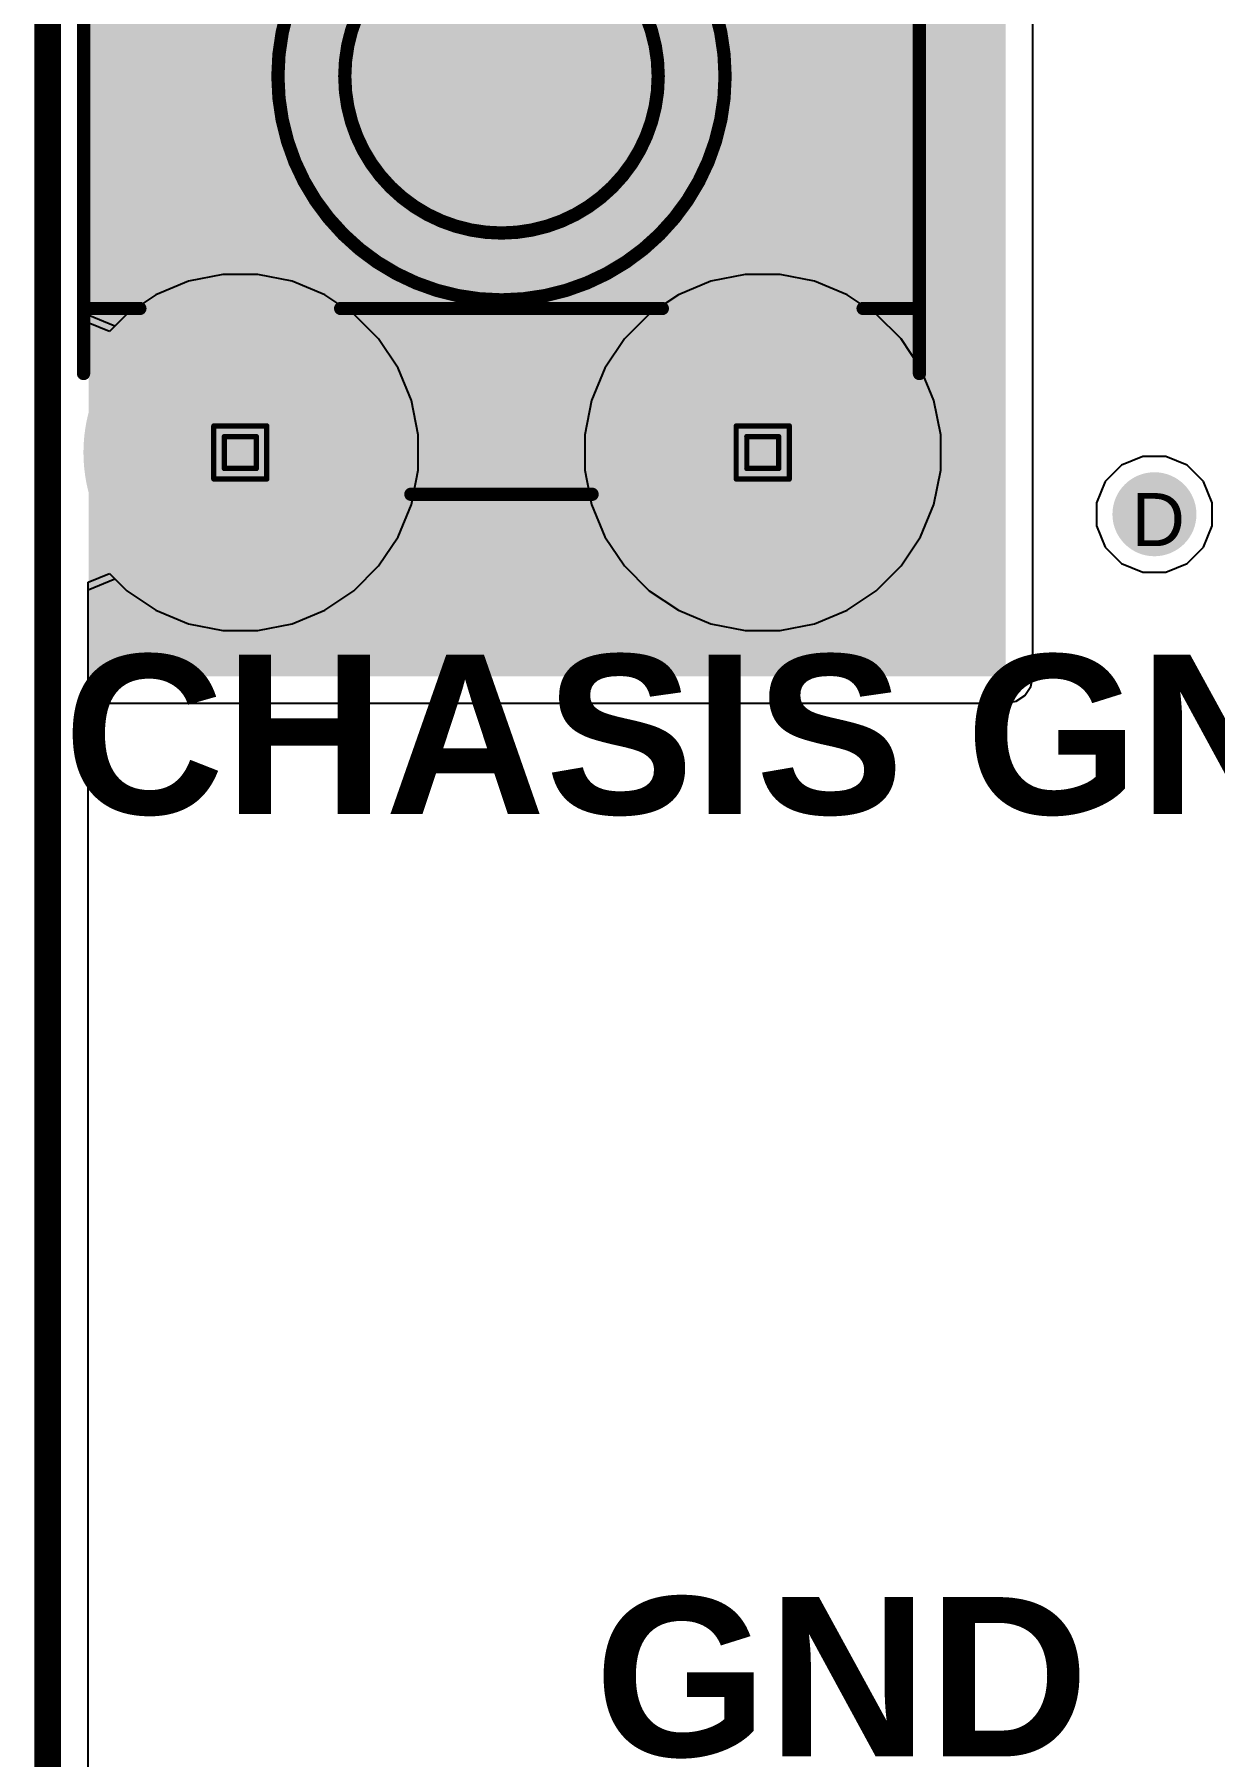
# Model space of a CAD drawing. Header units: inches. Extents: x 0 to 5401, y 0 to 5414.
# Drawn here: x -0.13 to 11.17, y 85.16 to 101.64 of the extents above; entities that cross this region are included whole.
import ezdxf

# ---------------------------------------------------------------- set-up
doc = ezdxf.new("R2010")
doc.units = ezdxf.units.IN
for name, color, linetype in [('Board Outline', 216, 'Continuous'), ('Bottom Layer', 5, 'Continuous'), ('Bottom Solder', 6, 'Continuous'), ('Drill Drawing', 1, 'Continuous'), ('Layer 1', 16, 'Continuous'), ('Layer 2', 76, 'Continuous'), ('Multi-Layer', 9, 'Continuous'), ('Pad Holes', 156, 'Continuous'), ('Top Layer', 1, 'Continuous'), ('Top Overlay', 2, 'Continuous'), ('Top Solder', 216, 'Continuous'), ('Via Holes', 16, 'Continuous')]:
    doc.layers.add(name, color=color, linetype=linetype)
doc.styles.add('Arial', font='', dxfattribs={"height": 0.2})
doc.styles.add('Arial_Bold', font='', dxfattribs={"height": 0.2})
doc.styles.get('Arial').set_extended_font_data('Arial')
doc.styles.get('Arial_Bold').set_extended_font_data('Arial', bold=True)

# ---------------------------------------------------------------- blocks, each defined once
blk = doc.blocks.new('T44001_181')
at = {"layer": 'Bottom Layer'}
h = blk.add_hatch(color=5, dxfattribs=at)
edge = h.paths.add_edge_path()
edge.add_arc((-2.5, 3.6), 1.45, 0, 360)
h = blk.add_hatch(color=5, dxfattribs=at)
edge = h.paths.add_edge_path()
edge.add_arc((2.5, 3.6), 1.45, 0, 360)
h = blk.add_hatch(color=5, dxfattribs=at)
edge = h.paths.add_edge_path()
edge.add_arc((-2.5, -3.6), 1.45, 0, 360)
h = blk.add_hatch(color=5, dxfattribs=at)
edge = h.paths.add_edge_path()
edge.add_arc((2.5, -3.6), 1.45, 0, 360)
at = {"layer": 'Bottom Solder'}
h = blk.add_hatch(color=6, dxfattribs=at)
edge = h.paths.add_edge_path()
edge.add_arc((-2.5, 3.6), 1.501, 0, 360)
h = blk.add_hatch(color=6, dxfattribs=at)
edge = h.paths.add_edge_path()
edge.add_arc((2.5, 3.6), 1.501, 0, 360)
h = blk.add_hatch(color=6, dxfattribs=at)
edge = h.paths.add_edge_path()
edge.add_arc((-2.5, -3.6), 1.501, 0, 360)
h = blk.add_hatch(color=6, dxfattribs=at)
edge = h.paths.add_edge_path()
edge.add_arc((2.5, -3.6), 1.501, 0, 360)
at = {"layer": 'Layer 1'}
h = blk.add_hatch(color=16, dxfattribs=at)
edge = h.paths.add_edge_path()
edge.add_arc((-2.5, 3.6), 1.45, 0, 360)
h = blk.add_hatch(color=16, dxfattribs=at)
edge = h.paths.add_edge_path()
edge.add_arc((2.5, 3.6), 1.45, 0, 360)
h = blk.add_hatch(color=16, dxfattribs=at)
edge = h.paths.add_edge_path()
edge.add_arc((-2.5, -3.6), 1.45, 0, 360)
h = blk.add_hatch(color=16, dxfattribs=at)
edge = h.paths.add_edge_path()
edge.add_arc((2.5, -3.6), 1.45, 0, 360)
at = {"layer": 'Layer 2'}
h = blk.add_hatch(color=76, dxfattribs=at)
edge = h.paths.add_edge_path()
edge.add_arc((-2.5, 3.6), 1.45, 0, 360)
h = blk.add_hatch(color=76, dxfattribs=at)
edge = h.paths.add_edge_path()
edge.add_arc((2.5, 3.6), 1.45, 0, 360)
h = blk.add_hatch(color=76, dxfattribs=at)
edge = h.paths.add_edge_path()
edge.add_arc((-2.5, -3.6), 1.45, 0, 360)
h = blk.add_hatch(color=76, dxfattribs=at)
edge = h.paths.add_edge_path()
edge.add_arc((2.5, -3.6), 1.45, 0, 360)
at = {"layer": 'Multi-Layer'}
h = blk.add_hatch(color=9, dxfattribs=at)
edge = h.paths.add_edge_path()
edge.add_arc((-2.5, 3.6), 1.45, 0, 360)
h = blk.add_hatch(color=9, dxfattribs=at)
edge = h.paths.add_edge_path()
edge.add_arc((2.5, 3.6), 1.45, 0, 360)
h = blk.add_hatch(color=9, dxfattribs=at)
edge = h.paths.add_edge_path()
edge.add_arc((-2.5, -3.6), 1.45, 0, 360)
h = blk.add_hatch(color=9, dxfattribs=at)
edge = h.paths.add_edge_path()
edge.add_arc((2.5, -3.6), 1.45, 0, 360)
at = {"layer": 'Pad Holes'}
h = blk.add_hatch(color=7, dxfattribs=at)
edge = h.paths.add_edge_path()
edge.add_arc((-2.5, 3.6), 0.95, 0, 360)
h = blk.add_hatch(color=7, dxfattribs=at)
edge = h.paths.add_edge_path()
edge.add_arc((2.5, 3.6), 0.95, 0, 360)
h = blk.add_hatch(color=7, dxfattribs=at)
edge = h.paths.add_edge_path()
edge.add_arc((-2.5, -3.6), 0.95, 0, 360)
h = blk.add_hatch(color=7, dxfattribs=at)
edge = h.paths.add_edge_path()
edge.add_arc((2.5, -3.6), 0.95, 0, 360)
at = {"layer": 'Top Layer'}
h = blk.add_hatch(color=1, dxfattribs=at)
edge = h.paths.add_edge_path()
edge.add_arc((-2.5, 3.6), 1.45, 0, 360)
h = blk.add_hatch(color=1, dxfattribs=at)
edge = h.paths.add_edge_path()
edge.add_arc((2.5, 3.6), 1.45, 0, 360)
h = blk.add_hatch(color=1, dxfattribs=at)
edge = h.paths.add_edge_path()
edge.add_arc((-2.5, -3.6), 1.45, 0, 360)
h = blk.add_hatch(color=1, dxfattribs=at)
edge = h.paths.add_edge_path()
edge.add_arc((2.5, -3.6), 1.45, 0, 360)
at = {"layer": 'Top Solder'}
h = blk.add_hatch(color=216, dxfattribs=at)
edge = h.paths.add_edge_path()
edge.add_arc((-2.5, 3.6), 1.501, 0, 360)
h = blk.add_hatch(color=216, dxfattribs=at)
edge = h.paths.add_edge_path()
edge.add_arc((2.5, 3.6), 1.501, 0, 360)
h = blk.add_hatch(color=216, dxfattribs=at)
edge = h.paths.add_edge_path()
edge.add_arc((-2.5, -3.6), 1.501, 0, 360)
h = blk.add_hatch(color=216, dxfattribs=at)
edge = h.paths.add_edge_path()
edge.add_arc((2.5, -3.6), 1.501, 0, 360)
at = {"layer": 'Top Overlay'}
for points in [[(0.867, 4, 0.127, 0.127, 0), (-0.867, 4, 0.127, 0.127, 0)], [(-4, 2.844, 0.127, 0.127, 0), (-4, -2.844, 0.127, 0.127, 0)], [(4, 2.844, 0.127, 0.127, 0), (4, -2.844, 0.127, 0.127, 0)], [(-3.461, 2.222, 0.127, 0.127, 0), (-4, 2.222, 0.127, 0.127, 0)], [(1.539, 2.222, 0.127, 0.127, 0), (-1.539, 2.222, 0.127, 0.127, 0)], [(4, 2.222, 0.127, 0.127, 0), (3.461, 2.222, 0.127, 0.127, 0)], [(-3.463, -2.223, 0.127, 0.127, 0), (-4, -2.223, 0.127, 0.127, 0)], [(1.537, -2.223, 0.127, 0.127, 0), (-1.537, -2.223, 0.127, 0.127, 0)], [(4, -2.223, 0.127, 0.127, 0), (3.463, -2.223, 0.127, 0.127, 0)], [(0.867, -4, 0.127, 0.127, 0), (-0.867, -4, 0.127, 0.127, 0)]]:
    blk.add_lwpolyline(points, format="xyseb", dxfattribs=at)
for points in [[(-0.899, 4, 0.0635, 0.0635, 1), (-0.835, 4, 0.0635, 0.0635, 1)], [(0.835, 4, 0.0635, 0.0635, 1), (0.899, 4, 0.0635, 0.0635, 1)], [(-4.032, 2.844, 0.0635, 0.0635, 1), (-3.968, 2.844, 0.0635, 0.0635, 1)], [(3.968, 2.844, 0.0635, 0.0635, 1), (4.032, 2.844, 0.0635, 0.0635, 1)], [(-4.032, 2.222, 0.0635, 0.0635, 1), (-3.968, 2.222, 0.0635, 0.0635, 1)], [(-3.492, 2.222, 0.0635, 0.0635, 1), (-3.429, 2.222, 0.0635, 0.0635, 1)], [(2.14, 0, 0.127, 0.127, 1), (-2.14, 0, 0.127, 0.127, 1)], [(-1.571, 2.222, 0.0635, 0.0635, 1), (-1.508, 2.222, 0.0635, 0.0635, 1)], [(1.508, 2.222, 0.0635, 0.0635, 1), (1.571, 2.222, 0.0635, 0.0635, 1)], [(3.429, 2.222, 0.0635, 0.0635, 1), (3.492, 2.222, 0.0635, 0.0635, 1)], [(3.968, 2.222, 0.0635, 0.0635, 1), (4.032, 2.222, 0.0635, 0.0635, 1)], [(1.5, 0, 0.127, 0.127, 1), (-1.5, 0, 0.127, 0.127, 1)], [(-2.172, 0, 0.0635, 0.0635, 1), (-2.108, 0, 0.0635, 0.0635, 1)], [(-1.532, 0, 0.0635, 0.0635, 1), (-1.468, 0, 0.0635, 0.0635, 1)], [(1.468, 0, 0.0635, 0.0635, 1), (1.532, 0, 0.0635, 0.0635, 1)], [(2.108, 0, 0.0635, 0.0635, 1), (2.172, 0, 0.0635, 0.0635, 1)], [(-4.032, -2.223, 0.0635, 0.0635, 1), (-3.968, -2.223, 0.0635, 0.0635, 1)], [(-3.495, -2.223, 0.0635, 0.0635, 1), (-3.431, -2.223, 0.0635, 0.0635, 1)], [(-1.569, -2.223, 0.0635, 0.0635, 1), (-1.505, -2.223, 0.0635, 0.0635, 1)], [(1.505, -2.223, 0.0635, 0.0635, 1), (1.569, -2.223, 0.0635, 0.0635, 1)], [(3.431, -2.223, 0.0635, 0.0635, 1), (3.495, -2.223, 0.0635, 0.0635, 1)], [(3.968, -2.223, 0.0635, 0.0635, 1), (4.032, -2.223, 0.0635, 0.0635, 1)], [(-4.032, -2.844, 0.0635, 0.0635, 1), (-3.968, -2.844, 0.0635, 0.0635, 1)], [(3.968, -2.844, 0.0635, 0.0635, 1), (4.032, -2.844, 0.0635, 0.0635, 1)], [(-0.899, -4, 0.0635, 0.0635, 1), (-0.835, -4, 0.0635, 0.0635, 1)], [(0.835, -4, 0.0635, 0.0635, 1), (0.899, -4, 0.0635, 0.0635, 1)]]:
    blk.add_lwpolyline(points, format="xyseb", close=True, dxfattribs=at)

msp = doc.modelspace()

# ---------------------------------------------------------------- hatches: boundary and pattern name
at = {"layer": 'Bottom Layer'}
h = msp.add_hatch(color=5, dxfattribs=at)
edge = h.paths.add_edge_path()
edge.add_arc((10.592, 97.047), 0.3, 0, 360)
at = {"layer": 'Bottom Solder'}
h = msp.add_hatch(color=6, dxfattribs=at)
edge = h.paths.add_edge_path()
edge.add_arc((10.592, 97.047), 0.402, 0, 360)
at = {"layer": 'Layer 1'}
msp.add_hatch(color=16, dxfattribs=at).paths.add_polyline_path([(0.393, 95.497), (9.169, 95.497), (9.169, 107.308), (0.393, 107.308)])
h = msp.add_hatch(color=16, dxfattribs=at)
edge = h.paths.add_edge_path()
edge.add_arc((10.592, 97.047), 0.3, 0, 360)
at = {"layer": 'Layer 2'}
h = msp.add_hatch(color=76, dxfattribs=at)
edge = h.paths.add_edge_path()
edge.add_arc((10.592, 97.047), 0.3, 0, 360)
at = {"layer": 'Top Layer'}
h = msp.add_hatch(color=1, dxfattribs=at)
edge = h.paths.add_edge_path()
edge.add_arc((10.592, 97.047), 0.3, 0, 360)
at = {"layer": 'Top Solder'}
h = msp.add_hatch(color=216, dxfattribs=at)
edge = h.paths.add_edge_path()
edge.add_arc((10.592, 97.047), 0.402, 0, 360)
at = {"layer": 'Via Holes'}
h = msp.add_hatch(color=7, dxfattribs=at)
edge = h.paths.add_edge_path()
edge.add_arc((10.592, 97.047), 0.15, 0, 360)

# ---------------------------------------------------------------- linework, layer by layer
at = {"layer": 'Board Outline'}
msp.add_lwpolyline([(0, 0, 0.254, 0.254, 0), (0, 117, 0.254, 0.254, 0)], format="xyseb", dxfattribs=at)
at = {"layer": 'Bottom Layer'}
for p, q in [((0.388, 98.88), (0.388, 103.596)), ((1.346, 99.276), (1.036, 99.148)), ((1.676, 99.342), (1.346, 99.276)), ((2.011, 99.342), (1.676, 99.342)), ((2.34, 99.276), (2.011, 99.342)), ((2.651, 99.148), (2.34, 99.276)), ((6.346, 99.276), (6.036, 99.148)), ((6.676, 99.342), (6.346, 99.276)), ((7.011, 99.342), (6.676, 99.342)), ((7.34, 99.276), (7.011, 99.342)), ((7.651, 99.148), (7.34, 99.276)), ((1.036, 99.148), (0.757, 98.961)), ((2.93, 98.961), (2.651, 99.148)), ((6.036, 99.148), (5.757, 98.961)), ((7.93, 98.961), (7.651, 99.148)), ((0.592, 98.796), (0.388, 98.88)), ((0.757, 98.961), (0.592, 98.796)), ((3.167, 98.724), (2.93, 98.961)), ((5.757, 98.961), (5.52, 98.724)), ((8.167, 98.724), (7.93, 98.961)), ((3.353, 98.445), (3.167, 98.724)), ((5.52, 98.724), (5.333, 98.445)), ((8.353, 98.445), (8.167, 98.724)), ((3.482, 98.135), (3.353, 98.445)), ((5.333, 98.445), (5.205, 98.135)), ((8.482, 98.135), (8.353, 98.445)), ((3.547, 97.806), (3.482, 98.135)), ((5.205, 98.135), (5.139, 97.806)), ((8.547, 97.806), (8.482, 98.135)), ((3.547, 97.47), (3.547, 97.806)), ((5.139, 97.806), (5.139, 97.47)), ((8.547, 97.47), (8.547, 97.806)), ((3.482, 97.141), (3.547, 97.47)), ((5.139, 97.47), (5.205, 97.141)), ((8.482, 97.141), (8.547, 97.47)), ((3.353, 96.831), (3.482, 97.141)), ((5.205, 97.141), (5.333, 96.831)), ((8.353, 96.831), (8.482, 97.141)), ((3.167, 96.552), (3.353, 96.831)), ((5.333, 96.831), (5.52, 96.552)), ((8.167, 96.552), (8.353, 96.831)), ((0.388, 96.396), (0.592, 96.48)), ((0.592, 96.48), (0.757, 96.314)), ((2.93, 96.314), (3.167, 96.552)), ((5.52, 96.552), (5.757, 96.314)), ((7.93, 96.314), (8.167, 96.552)), ((0.388, 72.774), (0.388, 96.396)), ((0.757, 96.314), (1.036, 96.128)), ((2.651, 96.128), (2.93, 96.314)), ((5.757, 96.314), (6.036, 96.128)), ((7.651, 96.128), (7.93, 96.314)), ((1.036, 96.128), (1.346, 95.999)), ((2.34, 95.999), (2.651, 96.128)), ((6.036, 96.128), (6.346, 95.999)), ((7.34, 95.999), (7.651, 96.128)), ((1.346, 95.999), (1.676, 95.934)), ((1.676, 95.934), (2.011, 95.934)), ((2.011, 95.934), (2.34, 95.999)), ((6.346, 95.999), (6.676, 95.934)), ((6.676, 95.934), (7.011, 95.934)), ((7.011, 95.934), (7.34, 95.999))]:
    msp.add_line(p, q, dxfattribs=at)
at = {"layer": 'Drill Drawing'}
for points in [[(1.589, 97.892, 0.0508, 0.0508, 0), (2.097, 97.892, 0.0508, 0.0508, 0)], [(1.589, 97.384, 0.0508, 0.0508, 0), (1.589, 97.892, 0.0508, 0.0508, 0)], [(2.097, 97.384, 0.0508, 0.0508, 0), (2.097, 97.892, 0.0508, 0.0508, 0)], [(6.589, 97.892, 0.0508, 0.0508, 0), (7.097, 97.892, 0.0508, 0.0508, 0)], [(6.589, 97.384, 0.0508, 0.0508, 0), (6.589, 97.892, 0.0508, 0.0508, 0)], [(7.097, 97.384, 0.0508, 0.0508, 0), (7.097, 97.892, 0.0508, 0.0508, 0)], [(1.691, 97.79, 0.0508, 0.0508, 0), (1.996, 97.79, 0.0508, 0.0508, 0)], [(1.691, 97.485, 0.0508, 0.0508, 0), (1.691, 97.79, 0.0508, 0.0508, 0)], [(1.996, 97.485, 0.0508, 0.0508, 0), (1.996, 97.79, 0.0508, 0.0508, 0)], [(6.691, 97.79, 0.0508, 0.0508, 0), (6.996, 97.79, 0.0508, 0.0508, 0)], [(6.691, 97.485, 0.0508, 0.0508, 0), (6.691, 97.79, 0.0508, 0.0508, 0)], [(6.996, 97.485, 0.0508, 0.0508, 0), (6.996, 97.79, 0.0508, 0.0508, 0)], [(1.589, 97.384, 0.0508, 0.0508, 0), (2.097, 97.384, 0.0508, 0.0508, 0)], [(1.691, 97.485, 0.0508, 0.0508, 0), (1.996, 97.485, 0.0508, 0.0508, 0)], [(6.589, 97.384, 0.0508, 0.0508, 0), (7.097, 97.384, 0.0508, 0.0508, 0)], [(6.691, 97.485, 0.0508, 0.0508, 0), (6.996, 97.485, 0.0508, 0.0508, 0)]]:
    msp.add_lwpolyline(points, format="xyseb", dxfattribs=at)
for points in [[(1.577, 97.892, 0.0254, 0.0254, 1), (1.602, 97.892, 0.0254, 0.0254, 1)], [(1.577, 97.892, 0.0254, 0.0254, 1), (1.602, 97.892, 0.0254, 0.0254, 1)], [(2.085, 97.892, 0.0254, 0.0254, 1), (2.11, 97.892, 0.0254, 0.0254, 1)], [(2.085, 97.892, 0.0254, 0.0254, 1), (2.11, 97.892, 0.0254, 0.0254, 1)], [(6.577, 97.892, 0.0254, 0.0254, 1), (6.602, 97.892, 0.0254, 0.0254, 1)], [(6.577, 97.892, 0.0254, 0.0254, 1), (6.602, 97.892, 0.0254, 0.0254, 1)], [(7.085, 97.892, 0.0254, 0.0254, 1), (7.11, 97.892, 0.0254, 0.0254, 1)], [(7.085, 97.892, 0.0254, 0.0254, 1), (7.11, 97.892, 0.0254, 0.0254, 1)], [(1.678, 97.79, 0.0254, 0.0254, 1), (1.704, 97.79, 0.0254, 0.0254, 1)], [(1.678, 97.79, 0.0254, 0.0254, 1), (1.704, 97.79, 0.0254, 0.0254, 1)], [(1.983, 97.79, 0.0254, 0.0254, 1), (2.009, 97.79, 0.0254, 0.0254, 1)], [(1.983, 97.79, 0.0254, 0.0254, 1), (2.009, 97.79, 0.0254, 0.0254, 1)], [(6.678, 97.79, 0.0254, 0.0254, 1), (6.704, 97.79, 0.0254, 0.0254, 1)], [(6.678, 97.79, 0.0254, 0.0254, 1), (6.704, 97.79, 0.0254, 0.0254, 1)], [(6.983, 97.79, 0.0254, 0.0254, 1), (7.009, 97.79, 0.0254, 0.0254, 1)], [(6.983, 97.79, 0.0254, 0.0254, 1), (7.009, 97.79, 0.0254, 0.0254, 1)], [(1.577, 97.384, 0.0254, 0.0254, 1), (1.602, 97.384, 0.0254, 0.0254, 1)], [(1.577, 97.384, 0.0254, 0.0254, 1), (1.602, 97.384, 0.0254, 0.0254, 1)], [(1.678, 97.485, 0.0254, 0.0254, 1), (1.704, 97.485, 0.0254, 0.0254, 1)], [(1.678, 97.485, 0.0254, 0.0254, 1), (1.704, 97.485, 0.0254, 0.0254, 1)], [(1.983, 97.485, 0.0254, 0.0254, 1), (2.009, 97.485, 0.0254, 0.0254, 1)], [(1.983, 97.485, 0.0254, 0.0254, 1), (2.009, 97.485, 0.0254, 0.0254, 1)], [(2.085, 97.384, 0.0254, 0.0254, 1), (2.11, 97.384, 0.0254, 0.0254, 1)], [(2.085, 97.384, 0.0254, 0.0254, 1), (2.11, 97.384, 0.0254, 0.0254, 1)], [(6.577, 97.384, 0.0254, 0.0254, 1), (6.602, 97.384, 0.0254, 0.0254, 1)], [(6.577, 97.384, 0.0254, 0.0254, 1), (6.602, 97.384, 0.0254, 0.0254, 1)], [(6.678, 97.485, 0.0254, 0.0254, 1), (6.704, 97.485, 0.0254, 0.0254, 1)], [(6.678, 97.485, 0.0254, 0.0254, 1), (6.704, 97.485, 0.0254, 0.0254, 1)], [(6.983, 97.485, 0.0254, 0.0254, 1), (7.009, 97.485, 0.0254, 0.0254, 1)], [(6.983, 97.485, 0.0254, 0.0254, 1), (7.009, 97.485, 0.0254, 0.0254, 1)], [(7.085, 97.384, 0.0254, 0.0254, 1), (7.11, 97.384, 0.0254, 0.0254, 1)], [(7.085, 97.384, 0.0254, 0.0254, 1), (7.11, 97.384, 0.0254, 0.0254, 1)]]:
    msp.add_lwpolyline(points, format="xyseb", close=True, dxfattribs=at)
at = {"layer": 'Layer 1'}
for p, q in [((9.428, 95.497), (9.428, 105.298)), ((9.409, 95.398), (9.428, 95.497)), ((9.169, 95.238), (9.269, 95.258)), ((9.269, 95.258), (9.353, 95.314)), ((9.353, 95.314), (9.409, 95.398)), ((0.388, 95.234), (0.393, 95.238)), ((0.388, 72.339), (0.388, 95.234)), ((0.393, 95.238), (9.169, 95.238))]:
    msp.add_line(p, q, dxfattribs=at)
at = {"layer": 'Layer 2'}
for p, q in [((0.388, 98.952), (0.388, 103.524)), ((1.346, 99.276), (1.036, 99.148)), ((1.676, 99.342), (1.346, 99.276)), ((2.011, 99.342), (1.676, 99.342)), ((2.34, 99.276), (2.011, 99.342)), ((2.651, 99.148), (2.34, 99.276)), ((6.346, 99.276), (6.036, 99.148)), ((6.676, 99.342), (6.346, 99.276)), ((7.011, 99.342), (6.676, 99.342)), ((7.34, 99.276), (7.011, 99.342)), ((7.651, 99.148), (7.34, 99.276)), ((1.036, 99.148), (0.757, 98.961)), ((2.93, 98.961), (2.651, 99.148)), ((6.036, 99.148), (5.757, 98.961)), ((7.93, 98.961), (7.651, 99.148)), ((0.642, 98.847), (0.388, 98.952)), ((0.757, 98.961), (0.642, 98.847)), ((3.167, 98.724), (2.93, 98.961)), ((5.757, 98.961), (5.52, 98.724)), ((8.167, 98.724), (7.93, 98.961)), ((3.353, 98.445), (3.167, 98.724)), ((5.52, 98.724), (5.333, 98.445)), ((8.353, 98.445), (8.167, 98.724)), ((3.482, 98.135), (3.353, 98.445)), ((5.333, 98.445), (5.205, 98.135)), ((8.482, 98.135), (8.353, 98.445)), ((3.547, 97.806), (3.482, 98.135)), ((5.205, 98.135), (5.139, 97.806)), ((8.547, 97.806), (8.482, 98.135)), ((3.547, 97.47), (3.547, 97.806)), ((5.139, 97.806), (5.139, 97.47)), ((8.547, 97.47), (8.547, 97.806)), ((10.482, 97.601), (10.278, 97.516)), ((10.702, 97.601), (10.482, 97.601)), ((10.906, 97.516), (10.702, 97.601)), ((3.482, 97.141), (3.547, 97.47)), ((5.139, 97.47), (5.205, 97.141)), ((8.482, 97.141), (8.547, 97.47)), ((10.278, 97.516), (10.122, 97.361)), ((11.061, 97.361), (10.906, 97.516)), ((10.122, 97.361), (10.038, 97.157)), ((11.146, 97.157), (11.061, 97.361)), ((3.353, 96.831), (3.482, 97.141)), ((5.205, 97.141), (5.333, 96.831)), ((8.353, 96.831), (8.482, 97.141)), ((10.038, 97.157), (10.038, 96.937)), ((11.146, 96.937), (11.146, 97.157)), ((10.038, 96.937), (10.122, 96.733)), ((11.061, 96.733), (11.146, 96.937)), ((3.167, 96.552), (3.353, 96.831)), ((5.333, 96.831), (5.52, 96.552)), ((8.167, 96.552), (8.353, 96.831)), ((10.122, 96.733), (10.278, 96.577)), ((10.278, 96.577), (10.482, 96.493)), ((10.702, 96.493), (10.906, 96.577)), ((10.906, 96.577), (11.061, 96.733)), ((0.388, 96.324), (0.642, 96.429)), ((0.642, 96.429), (0.757, 96.314)), ((2.93, 96.314), (3.167, 96.552)), ((5.52, 96.552), (5.757, 96.314)), ((7.93, 96.314), (8.167, 96.552)), ((10.482, 96.493), (10.702, 96.493)), ((0.388, 72.339), (0.388, 96.324)), ((0.757, 96.314), (1.036, 96.128)), ((2.651, 96.128), (2.93, 96.314)), ((5.757, 96.314), (6.036, 96.128)), ((7.651, 96.128), (7.93, 96.314)), ((1.036, 96.128), (1.346, 95.999)), ((2.34, 95.999), (2.651, 96.128)), ((6.036, 96.128), (6.346, 95.999)), ((7.34, 95.999), (7.651, 96.128)), ((1.346, 95.999), (1.676, 95.934)), ((1.676, 95.934), (2.011, 95.934)), ((2.011, 95.934), (2.34, 95.999)), ((6.346, 95.999), (6.676, 95.934)), ((6.676, 95.934), (7.011, 95.934)), ((7.011, 95.934), (7.34, 95.999))]:
    msp.add_line(p, q, dxfattribs=at)
at = {"layer": 'Top Layer'}
for p, q in [((0.388, 98.88), (0.388, 103.596)), ((1.346, 99.276), (1.036, 99.148)), ((1.676, 99.342), (1.346, 99.276)), ((2.011, 99.342), (1.676, 99.342)), ((2.34, 99.276), (2.011, 99.342)), ((2.651, 99.148), (2.34, 99.276)), ((6.346, 99.276), (6.036, 99.148)), ((6.676, 99.342), (6.346, 99.276)), ((7.011, 99.342), (6.676, 99.342)), ((7.34, 99.276), (7.011, 99.342)), ((7.651, 99.148), (7.34, 99.276)), ((1.036, 99.148), (0.757, 98.961)), ((2.93, 98.961), (2.651, 99.148)), ((6.036, 99.148), (5.757, 98.961)), ((7.93, 98.961), (7.651, 99.148)), ((0.592, 98.796), (0.388, 98.88)), ((0.757, 98.961), (0.592, 98.796)), ((3.167, 98.724), (2.93, 98.961)), ((5.757, 98.961), (5.52, 98.724)), ((8.167, 98.724), (7.93, 98.961)), ((3.353, 98.445), (3.167, 98.724)), ((5.52, 98.724), (5.333, 98.445)), ((8.353, 98.445), (8.167, 98.724)), ((3.482, 98.135), (3.353, 98.445)), ((5.333, 98.445), (5.205, 98.135)), ((8.482, 98.135), (8.353, 98.445)), ((3.547, 97.806), (3.482, 98.135)), ((5.205, 98.135), (5.139, 97.806)), ((8.547, 97.806), (8.482, 98.135)), ((3.547, 97.47), (3.547, 97.806)), ((5.139, 97.806), (5.139, 97.47)), ((8.547, 97.47), (8.547, 97.806)), ((3.482, 97.141), (3.547, 97.47)), ((5.139, 97.47), (5.205, 97.141)), ((8.482, 97.141), (8.547, 97.47)), ((3.353, 96.831), (3.482, 97.141)), ((5.205, 97.141), (5.333, 96.831)), ((8.353, 96.831), (8.482, 97.141)), ((3.167, 96.552), (3.353, 96.831)), ((5.333, 96.831), (5.52, 96.552)), ((8.167, 96.552), (8.353, 96.831)), ((0.388, 96.396), (0.592, 96.48)), ((0.592, 96.48), (0.757, 96.314)), ((2.93, 96.314), (3.167, 96.552)), ((5.52, 96.552), (5.757, 96.314)), ((7.93, 96.314), (8.167, 96.552)), ((0.388, 72.774), (0.388, 96.396)), ((0.757, 96.314), (1.036, 96.128)), ((2.651, 96.128), (2.93, 96.314)), ((5.757, 96.314), (6.036, 96.128)), ((7.651, 96.128), (7.93, 96.314)), ((1.036, 96.128), (1.346, 95.999)), ((2.34, 95.999), (2.651, 96.128)), ((6.036, 96.128), (6.346, 95.999)), ((7.34, 95.999), (7.651, 96.128)), ((1.346, 95.999), (1.676, 95.934)), ((1.676, 95.934), (2.011, 95.934)), ((2.011, 95.934), (2.34, 95.999)), ((6.346, 95.999), (6.676, 95.934)), ((6.676, 95.934), (7.011, 95.934)), ((7.011, 95.934), (7.34, 95.999))]:
    msp.add_line(p, q, dxfattribs=at)

# ---------------------------------------------------------------- block references
at = {"rotation": 180}
msp.add_blockref('T44001_181', (4.343, 101.238), dxfattribs=at)

# ---------------------------------------------------------------- texts
at = {"layer": 'Drill Drawing', "style": 'Arial'}
msp.add_text('D', height=0.508, dxfattribs=at).set_placement((10.372, 96.742))
at = {"layer": 'Top Overlay', "style": 'Arial_Bold'}
msp.add_text('CHASIS GND', height=1.524, rotation=360, dxfattribs=at).set_placement((0.152, 94.178))
msp.add_text('GND', height=1.524, dxfattribs=at).set_placement((5.233, 85.161))

doc.saveas('drawing.dxf')
